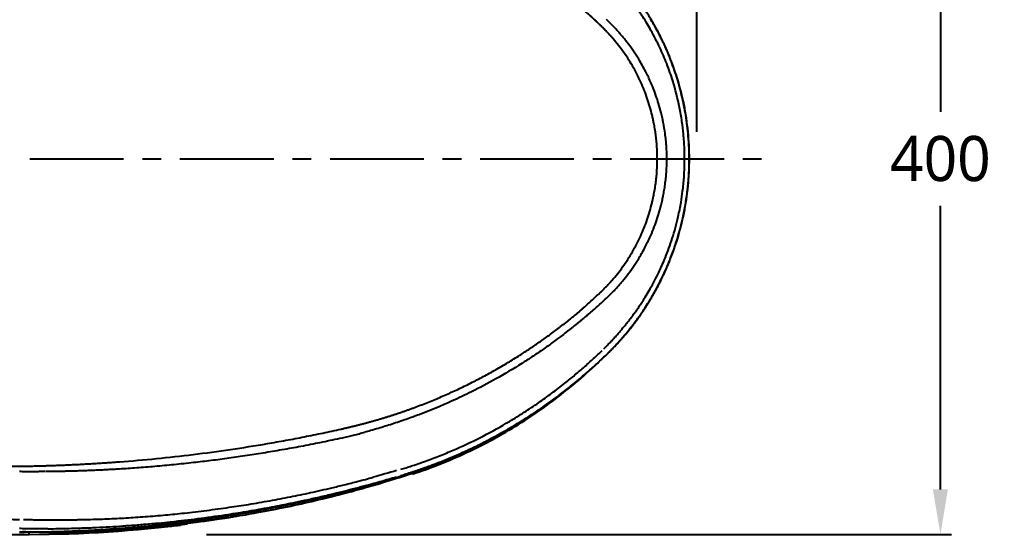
# Model space of a CAD drawing. Extents: x -7692 to 9871, y -72 to 2456.
# Drawn here: x -3425 to -2907, y 1476 to 1750 of the extents above; entities that cross this region are included whole.
import ezdxf

# ---------------------------------------------------------------- set-up
doc = ezdxf.new("R2010")
doc.units = 0
doc.header["$LTSCALE"] = 20
doc.header["$MEASUREMENT"] = 0
doc.linetypes.add('CENTER', pattern=[2, 1.25, -0.25, 0.25, -0.25])
doc.layers.get('0').update_dxf_attribs({"linetype": 'CONTINUOUS'})
doc.layers.get('DEFPOINTS').update_dxf_attribs({"linetype": 'CONTINUOUS'})
doc.layers.add('CENTER', color=2, linetype='CENTER')
doc.styles.get("Standard").update_dxf_attribs({"font": 'NanumGothic.ttf'})
doc.dimstyles.get("Standard").update_dxf_attribs({"dimtxt": 2.7, "dimasz": 2.5, "dimexe": 1.5, "dimexo": 1.5, "dimgap": 1.5, "dimtad": 1, "dimdec": 0, "dimlfac": 10, "dimzin": 0, "dimdsep": 46, "dimtxsty": 'Standard', "dimcen": 0, "dimclrt": 2, "dimadec": 0, "dimazin": 0, "dimtfac": 1, "dimtdec": 0, "dimtmove": 0, "dimatfit": 3, "dimfxl": 0, "dimtolj": 1, "dimtzin": 0, "dimarcsym": 0})

# ---------------------------------------------------------------- blocks, each defined once
blk = doc.blocks.new('*D16')
at = {"color": 3, "lineweight": -2}
for p, q in [((-3719.23, 1868.66), (-3719.23, 1979.6)), ((-3064.18, 1690.11), (-3064.18, 1979.6)), ((-3699.23, 1974.6), (-3084.18, 1974.6))]:
    blk.add_line(p, q, dxfattribs=at)
at = {"color": 3}
for points in [[(-3699.23, 1977.94), (-3699.23, 1971.27), (-3719.23, 1974.6)], [(-3084.18, 1977.94), (-3084.18, 1971.27), (-3064.18, 1974.6)]]:
    blk.add_solid(points, dxfattribs=at)
at = {"layer": 'DEFPOINTS', "color": 0}
for p in [(-3064.18, 1974.6), (-3719.23, 1867.16), (-3064.18, 1688.61)]:
    blk.add_point(p, dxfattribs=at)
at = {"color": 2, "insert": (-3391.7, 1995.49), "char_height": 20, "attachment_point": 5}
blk.add_mtext('\\A1;655', dxfattribs=at)
blk = doc.blocks.new('*D18')
at = {"color": 3, "lineweight": -2}
for p, q in [((-3322.22, 1875.72), (-2928.42, 1875.72)), ((-2934.42, 1851.72), (-2934.42, 1700.7)), ((-2934.42, 1499.72), (-2934.42, 1650.74)), ((-3325.62, 1475.72), (-2928.42, 1475.72))]:
    blk.add_line(p, q, dxfattribs=at)
at = {"color": 3}
for points in [[(-2938.42, 1851.72), (-2930.42, 1851.72), (-2934.42, 1875.72)], [(-2938.42, 1499.72), (-2930.42, 1499.72), (-2934.42, 1475.72)]]:
    blk.add_solid(points, dxfattribs=at)
at = {"layer": 'DEFPOINTS', "color": 0}
for p in [(-3324.02, 1875.72), (-3327.42, 1475.72), (-2934.42, 1475.72)]:
    blk.add_point(p, dxfattribs=at)
at = {"color": 2, "insert": (-2934.42, 1675.72), "char_height": 24, "attachment_point": 5}
blk.add_mtext('\\A1;400', dxfattribs=at)

msp = doc.modelspace()

# ---------------------------------------------------------------- linework, layer by layer
for p, q in [((-3409.63, 1476.93), (-3400.89, 1476.9)), ((-3364.22, 1479.07), (-3363.9, 1478.49))]:
    msp.add_line(p, q)
at = {"flags": 128}
for points in [[(-3420.02, 1475.74), (-3420.02, 1475.87), (-3420.02, 1476.26), (-3420.02, 1476.91), (-3420.02, 1476.94)], [(-3360.89, 1479.32), (-3360.73, 1479.59), (-3360.64, 1480.02)]]:
    msp.add_lwpolyline(points, dxfattribs=at)
for centre, radius, start, end in [((-3296.65, 1757.25), 261.13, 287.8474, 301.176), ((-3423.66, 2173.88), 696.73, 269.86822, 286.42933), ((-3419.17, 2203.79), 725.1, 271.99119, 276.00867), ((-3338.45, 1482.71), 2.28, 334.3735, 359.714), ((-3419.74, 2111.48), 635.66, 269.97515, 277.59532)]:
    msp.add_arc(centre, radius, start, end)
for points, knots in [([(-3111.82, 1572.01), (-3111.53, 1572.29), (-3110.95, 1572.86), (-3110.09, 1573.73), (-3109.23, 1574.6), (-3108.39, 1575.47), (-3107.55, 1576.36), (-3106.72, 1577.24), (-3105.9, 1578.14), (-3105.09, 1579.04), (-3104.29, 1579.94), (-3103.5, 1580.85), (-3102.71, 1581.77), (-3101.94, 1582.69), (-3101.17, 1583.61), (-3100.41, 1584.54), (-3099.66, 1585.48), (-3098.92, 1586.42), (-3098.19, 1587.37), (-3097.46, 1588.32), (-3096.75, 1589.27), (-3096.05, 1590.23), (-3095.35, 1591.19), (-3094.66, 1592.16), (-3093.98, 1593.13), (-3092.16, 1595.78), (-3089.33, 1600.18), (-3085.71, 1606.46), (-3082.43, 1612.87), (-3078.48, 1621.65), (-3074.37, 1632.96), (-3070.81, 1646.98), (-3068.66, 1661.28), (-3067.94, 1675.72), (-3068.66, 1690.17), (-3070.81, 1704.46), (-3074.37, 1718.48), (-3078.48, 1729.8), (-3082.43, 1738.57), (-3085.71, 1744.98), (-3089.33, 1751.26), (-3092.34, 1755.94), (-3094.55, 1759.14), (-3095.83, 1760.92), (-3097.13, 1762.69), (-3098.47, 1764.44), (-3099.83, 1766.18), (-3101.23, 1767.9), (-3102.65, 1769.61), (-3104.1, 1771.29), (-3105.59, 1772.96), (-3107.1, 1774.61), (-3108.64, 1776.24), (-3110.21, 1777.85), (-3111.28, 1778.91), (-3111.82, 1779.44)], [0, 0, 0, 0, 0.005295, 0.010583, 0.015863, 0.021136, 0.026401, 0.031659, 0.036909, 0.042152, 0.047388, 0.052616, 0.057836, 0.06305, 0.068255, 0.073454, 0.078645, 0.083828, 0.089004, 0.094173, 0.099334, 0.104488, 0.109634, 0.114773, 0.119904, 0.125028, 0.15653, 0.187867, 0.219038, 0.250045, 0.312712, 0.375023, 0.437568, 0.500001, 0.562433, 0.624979, 0.687289, 0.749957, 0.780963, 0.812134, 0.843471, 0.874973, 0.884438, 0.893929, 0.903445, 0.912986, 0.922553, 0.932145, 0.941763, 0.951405, 0.961074, 0.970767, 0.980486, 0.99023, 1, 1, 1, 1]), ([(-3115.37, 1746.6), (-3115.74, 1746.95), (-3116.49, 1747.67), (-3117.62, 1748.73), (-3118.76, 1749.79), (-3119.91, 1750.84), (-3121.07, 1751.89), (-3122.24, 1752.93), (-3123.41, 1753.97), (-3124.86, 1755.25), (-3126.6, 1756.74), (-3128.63, 1758.45), (-3130.68, 1760.14), (-3132.74, 1761.81), (-3134.13, 1762.91), (-3134.83, 1763.46)], [0, 0, 0, 0, 0.0600672, 0.1202701, 0.1806111, 0.2410924, 0.3017163, 0.362485, 0.4234008, 0.4844659, 0.5874198, 0.6904398, 0.7935362, 0.8967195, 1, 1, 1, 1]), ([(-3097.26, 1593.88), (-3097.03, 1594.2), (-3096.56, 1594.84), (-3095.88, 1595.82), (-3095.21, 1596.79), (-3094.54, 1597.78), (-3093.88, 1598.76), (-3092.77, 1600.46), (-3091.14, 1603.05), (-3088.14, 1608.14), (-3084.61, 1614.85), (-3080.65, 1623.77), (-3077.05, 1633.68), (-3074.35, 1643.59), (-3072.69, 1652.03), (-3071.67, 1659.01), (-3070.99, 1665.93), (-3070.66, 1673.51), (-3070.75, 1681.18), (-3071.25, 1688.56), (-3072.12, 1695.88), (-3073.77, 1705.43), (-3076, 1714.14), (-3078.55, 1721.83), (-3080.75, 1727.79), (-3084, 1735.33), (-3087.61, 1742.34), (-3090.74, 1747.72), (-3092.55, 1750.64), (-3094.04, 1752.92), (-3095.09, 1754.48), (-3096.16, 1756.03), (-3096.89, 1757.05), (-3097.26, 1757.56)], [0, 0, 0, 0, 0.006789, 0.013578, 0.020369, 0.027162, 0.033958, 0.040758, 0.062014, 0.086346, 0.142132, 0.192064, 0.253649, 0.322746, 0.36805, 0.401158, 0.443638, 0.487235, 0.531263, 0.575004, 0.614094, 0.657721, 0.741073, 0.767946, 0.796731, 0.850029, 0.908741, 0.931758, 0.956915, 0.967698, 0.978471, 0.989237, 1, 1, 1, 1]), ([(-3115.37, 1604.85), (-3115.14, 1605.06), (-3114.69, 1605.5), (-3114.02, 1606.17), (-3113.35, 1606.84), (-3112.69, 1607.51), (-3112.04, 1608.2), (-3111.39, 1608.89), (-3110.75, 1609.58), (-3110.12, 1610.28), (-3108.68, 1611.9), (-3106.52, 1614.5), (-3103.7, 1618.22), (-3101.04, 1622.11), (-3098.53, 1626.2), (-3096.22, 1630.41), (-3093.47, 1636.08), (-3090.56, 1643.34), (-3088.63, 1649.95), (-3087.63, 1654.28), (-3087.13, 1656.66), (-3086.61, 1659.5), (-3086.13, 1662.73), (-3085.76, 1665.91), (-3085.49, 1669.1), (-3085.32, 1672.36), (-3085.25, 1676.81), (-3085.39, 1681.19), (-3085.75, 1685.47), (-3086.11, 1688.57), (-3086.56, 1691.68), (-3087.06, 1694.44), (-3087.56, 1696.85), (-3088.57, 1701.27), (-3090.5, 1707.94), (-3093.41, 1715.23), (-3096.18, 1720.95), (-3098.51, 1725.21), (-3101.05, 1729.35), (-3103.74, 1733.28), (-3106.58, 1737.02), (-3108.91, 1739.81), (-3110.69, 1741.79), (-3111.82, 1743.03), (-3112.99, 1744.24), (-3114.17, 1745.43), (-3114.97, 1746.21), (-3115.37, 1746.6)], [0, 0, 0, 0, 0.005997, 0.011993, 0.017987, 0.02398, 0.029973, 0.035967, 0.041962, 0.047958, 0.053956, 0.083103, 0.112207, 0.142421, 0.172699, 0.203082, 0.233443, 0.292137, 0.351019, 0.363631, 0.376293, 0.397198, 0.418225, 0.438064, 0.457781, 0.478738, 0.499949, 0.54199, 0.561532, 0.581239, 0.601123, 0.620891, 0.634334, 0.647782, 0.706749, 0.765541, 0.796298, 0.827102, 0.857739, 0.888335, 0.917535, 0.946803, 0.957444, 0.968081, 0.978717, 0.989356, 1, 1, 1, 1]), ([(-3112.44, 1601.51), (-3112.19, 1601.74), (-3111.69, 1602.21), (-3110.95, 1602.93), (-3110.21, 1603.66), (-3109.47, 1604.41), (-3108.73, 1605.16), (-3107.99, 1605.94), (-3107.26, 1606.72), (-3106.53, 1607.52), (-3105.8, 1608.34), (-3105.08, 1609.17), (-3104.35, 1610.01), (-3103.64, 1610.86), (-3102.92, 1611.73), (-3102.21, 1612.62), (-3101.51, 1613.52), (-3100.81, 1614.43), (-3099.36, 1616.38), (-3097.21, 1619.44), (-3094.17, 1624.28), (-3091.73, 1628.71), (-3089.52, 1633.23), (-3087.8, 1637.15), (-3086.08, 1641.64), (-3084.55, 1646.27), (-3083.42, 1650.36), (-3082.62, 1653.77), (-3082.07, 1656.42), (-3081.58, 1659.13), (-3081.11, 1662.26), (-3080.73, 1665.47), (-3080.34, 1670.01), (-3080.14, 1675.71), (-3080.33, 1681.39), (-3080.72, 1685.9), (-3081.2, 1690.01), (-3081.84, 1693.87), (-3082.58, 1697.5), (-3083.37, 1700.89), (-3084.49, 1704.97), (-3086.01, 1709.61), (-3087.72, 1714.11), (-3089.44, 1718.04), (-3091.67, 1722.62), (-3094.14, 1727.13), (-3097.24, 1732.05), (-3099.61, 1735.41), (-3101.48, 1737.89), (-3102.81, 1739.57), (-3104.15, 1741.21), (-3105.51, 1742.79), (-3106.88, 1744.32), (-3108.26, 1745.79), (-3109.64, 1747.22), (-3111.03, 1748.6), (-3111.97, 1749.49), (-3112.44, 1749.94)], [0, 0, 0, 0, 0.006185, 0.01242, 0.018704, 0.025038, 0.031421, 0.037853, 0.044336, 0.050867, 0.057448, 0.064079, 0.07076, 0.07749, 0.08427, 0.0911, 0.097979, 0.104908, 0.111887, 0.141926, 0.172296, 0.215016, 0.233002, 0.263082, 0.292059, 0.319622, 0.350756, 0.368495, 0.382668, 0.399406, 0.418042, 0.439645, 0.457676, 0.499951, 0.542106, 0.559951, 0.58143, 0.616441, 0.630374, 0.648048, 0.679192, 0.706502, 0.735821, 0.765986, 0.783817, 0.827509, 0.858693, 0.888657, 0.901777, 0.914709, 0.927455, 0.940012, 0.952383, 0.964567, 0.976565, 0.988376, 1, 1, 1, 1]), ([(-3089.81, 1599.68), (-3089.58, 1600.04), (-3088.36, 1601.97), (-3086.42, 1605.4), (-3084.1, 1609.75), (-3082.1, 1613.85), (-3080.25, 1617.91), (-3078.38, 1622.41), (-3076.51, 1627.38), (-3074.71, 1632.83), (-3073.07, 1638.52), (-3071.56, 1644.72), (-3070.22, 1651.57), (-3069.18, 1658.87), (-3068.51, 1666.23), (-3068.15, 1675.31), (-3068.45, 1685.79), (-3069.74, 1697.35), (-3071.77, 1707.99), (-3074.42, 1717.95), (-3076.92, 1725.24), (-3078.8, 1730.01), (-3079.84, 1732.52), (-3080.9, 1734.96), (-3081.98, 1737.31), (-3083.07, 1739.6), (-3084.29, 1742.03), (-3086.17, 1745.63), (-3087.84, 1748.41), (-3088.96, 1750.29)], [0, 0, 0, 0, 0.008108, 0.043289, 0.074515, 0.101563, 0.129695, 0.15891, 0.194007, 0.23024, 0.267609, 0.306114, 0.350989, 0.399789, 0.445628, 0.491056, 0.57173, 0.644009, 0.711037, 0.77672, 0.839216, 0.856752, 0.8739, 0.890658, 0.907028, 0.923008, 0.9386, 0.958559, 1, 1, 1, 1]), ([(-3134.83, 1587.98), (-3134.39, 1588.33), (-3133.52, 1589.01), (-3132.23, 1590.05), (-3130.94, 1591.09), (-3129.65, 1592.15), (-3128.38, 1593.21), (-3127.11, 1594.28), (-3125.85, 1595.35), (-3124.22, 1596.76), (-3122.23, 1598.5), (-3119.91, 1600.6), (-3117.62, 1602.71), (-3116.12, 1604.13), (-3115.37, 1604.85)], [0, 0, 0, 0, 0.064567, 0.129099, 0.193598, 0.258065, 0.322505, 0.386919, 0.45131, 0.51568, 0.637602, 0.758951, 0.879744, 1, 1, 1, 1]), ([(-3132.38, 1584.53), (-3131.93, 1584.89), (-3131.03, 1585.59), (-3129.7, 1586.66), (-3128.37, 1587.72), (-3127.06, 1588.79), (-3125.76, 1589.86), (-3124.47, 1590.93), (-3123.2, 1592), (-3121.51, 1593.43), (-3119.45, 1595.21), (-3117.04, 1597.34), (-3114.7, 1599.43), (-3113.19, 1600.82), (-3112.44, 1601.51)], [0, 0, 0, 0, 0.065504, 0.130699, 0.195586, 0.260165, 0.324437, 0.388402, 0.452062, 0.515417, 0.641397, 0.764151, 0.883685, 1, 1, 1, 1]), ([(-3094.87, 1591.99), (-3093.89, 1593.4), (-3092.14, 1595.91), (-3090.52, 1598.52), (-3089.81, 1599.68)], [0, 0, 0, 0, 0.557878, 1, 1, 1, 1]), ([(-3113.84, 1574.56), (-3113.55, 1574.85), (-3112.96, 1575.43), (-3112.1, 1576.3), (-3111.25, 1577.17), (-3110.42, 1578.03), (-3109.61, 1578.89), (-3108.82, 1579.74), (-3108.04, 1580.59), (-3107.27, 1581.44), (-3106.52, 1582.28), (-3105.79, 1583.12), (-3104.87, 1584.19), (-3103.75, 1585.51), (-3102.45, 1587.1), (-3101.14, 1588.73), (-3099.84, 1590.4), (-3098.54, 1592.12), (-3097.69, 1593.29), (-3097.26, 1593.88)], [0, 0, 0, 0, 0.0486696, 0.0967577, 0.1442705, 0.191214, 0.237594, 0.283416, 0.3286853, 0.373407, 0.4175861, 0.4612274, 0.5043354, 0.5838152, 0.6645007, 0.7464237, 0.8296204, 0.914131, 1, 1, 1, 1]), ([(-3111.87, 1572.06), (-3111.57, 1572.35), (-3110.98, 1572.93), (-3110.11, 1573.8), (-3109.26, 1574.67), (-3108.41, 1575.55), (-3107.58, 1576.42), (-3106.77, 1577.3), (-3105.97, 1578.17), (-3105.18, 1579.05), (-3104.4, 1579.92), (-3103.64, 1580.79), (-3102.89, 1581.67), (-3102.15, 1582.54), (-3101.43, 1583.41), (-3100.72, 1584.28), (-3100.02, 1585.14), (-3099.33, 1586.01), (-3098.66, 1586.87), (-3098, 1587.73), (-3097.35, 1588.59), (-3096.71, 1589.44), (-3096.08, 1590.29), (-3095.47, 1591.14), (-3095.07, 1591.71), (-3094.87, 1591.99)], [0, 0, 0, 0, 0.047392, 0.094429, 0.141112, 0.18744, 0.233412, 0.279028, 0.324289, 0.369193, 0.413741, 0.457933, 0.501768, 0.545248, 0.58837, 0.631137, 0.673547, 0.7156, 0.757298, 0.798639, 0.839624, 0.880253, 0.920525, 0.960441, 1, 1, 1, 1]), ([(-3242.07, 1534.73), (-3241.5, 1534.88), (-3240.35, 1535.18), (-3238.63, 1535.65), (-3236.92, 1536.13), (-3235.21, 1536.62), (-3233.5, 1537.12), (-3231.8, 1537.62), (-3230.11, 1538.14), (-3228.41, 1538.67), (-3226.72, 1539.2), (-3225.04, 1539.75), (-3223.36, 1540.3), (-3221.69, 1540.87), (-3220.01, 1541.45), (-3218.35, 1542.03), (-3216.68, 1542.63), (-3215.03, 1543.23), (-3211.57, 1544.52), (-3206.34, 1546.56), (-3199.38, 1549.48), (-3192.47, 1552.59), (-3185.63, 1555.88), (-3178.88, 1559.34), (-3172.24, 1562.96), (-3165.71, 1566.74), (-3160.49, 1569.95), (-3156.51, 1572.49), (-3153.73, 1574.31), (-3150.98, 1576.16), (-3148.24, 1578.05), (-3145.52, 1579.97), (-3142.82, 1581.92), (-3140.13, 1583.91), (-3137.47, 1585.92), (-3135.71, 1587.3), (-3134.83, 1587.98)], [0, 0, 0, 0, 0.014895, 0.029773, 0.044636, 0.059482, 0.074314, 0.089131, 0.103933, 0.118723, 0.133499, 0.148262, 0.163014, 0.177754, 0.192484, 0.207202, 0.221911, 0.236611, 0.251302, 0.313958, 0.376708, 0.439593, 0.502654, 0.565523, 0.628122, 0.690491, 0.752673, 0.780074, 0.807487, 0.834914, 0.862361, 0.88983, 0.917324, 0.944849, 0.972406, 1, 1, 1, 1]), ([(-3132.38, 1584.53), (-3132.87, 1584.15), (-3134.3, 1583.04), (-3137.13, 1580.87), (-3141.34, 1577.75), (-3146.48, 1574.09), (-3152.03, 1570.34), (-3160.22, 1565.04), (-3170.85, 1558.71), (-3183.27, 1552.15), (-3196.87, 1545.68), (-3208.53, 1540.85), (-3219.29, 1536.92), (-3225.32, 1534.89), (-3230.28, 1533.33), (-3234.12, 1532.18), (-3237.76, 1531.15), (-3240.2, 1530.48), (-3241.22, 1530.19)], [0, 0, 0, 0, 0.015274, 0.044171, 0.086697, 0.142856, 0.197979, 0.249999, 0.380946, 0.499998, 0.593327, 0.749994, 0.809552, 0.874998, 0.906624, 0.937498, 0.973766, 1, 1, 1, 1]), ([(-3222.05, 1507.13), (-3221.57, 1507.27), (-3220.59, 1507.57), (-3219.12, 1508.02), (-3217.64, 1508.49), (-3216.14, 1508.97), (-3214.62, 1509.47), (-3213.09, 1509.98), (-3211.55, 1510.51), (-3209.99, 1511.05), (-3208.41, 1511.61), (-3206.82, 1512.19), (-3205.22, 1512.78), (-3203.6, 1513.39), (-3201.96, 1514.02), (-3200.32, 1514.66), (-3198.66, 1515.32), (-3196.98, 1516.01), (-3195.3, 1516.71), (-3193.6, 1517.43), (-3191.89, 1518.17), (-3190.16, 1518.93), (-3188.43, 1519.7), (-3186.68, 1520.5), (-3184.92, 1521.32), (-3183.15, 1522.17), (-3181.36, 1523.03), (-3179.57, 1523.91), (-3177.77, 1524.82), (-3175.95, 1525.75), (-3174.13, 1526.7), (-3172.29, 1527.68), (-3170.45, 1528.68), (-3168.6, 1529.7), (-3166.74, 1530.75), (-3164.87, 1531.82), (-3159.48, 1534.96), (-3151.73, 1539.82), (-3142.8, 1546.02), (-3136.92, 1550.4), (-3132.99, 1553.47), (-3130.04, 1555.83), (-3127.19, 1558.19), (-3124.46, 1560.5), (-3121.86, 1562.76), (-3119.39, 1564.97), (-3117.05, 1567.12), (-3114.82, 1569.2), (-3113.39, 1570.59), (-3112.69, 1571.26)], [0, 0, 0, 0, 0.011972, 0.024091, 0.036357, 0.04877, 0.061331, 0.074038, 0.086893, 0.099894, 0.113043, 0.126339, 0.139781, 0.153371, 0.167109, 0.180993, 0.195024, 0.209202, 0.223528, 0.238001, 0.25262, 0.267387, 0.282301, 0.297362, 0.31257, 0.327924, 0.343426, 0.359075, 0.374871, 0.390814, 0.406903, 0.42314, 0.439523, 0.456054, 0.472731, 0.489556, 0.506527, 0.618756, 0.703402, 0.760464, 0.789942, 0.819779, 0.848594, 0.876385, 0.903153, 0.928899, 0.953622, 0.977322, 1, 1, 1, 1]), ([(-3221.98, 1506.89), (-3221.45, 1507.05), (-3220.4, 1507.37), (-3218.82, 1507.86), (-3217.25, 1508.36), (-3215.69, 1508.87), (-3214.13, 1509.39), (-3212.58, 1509.92), (-3211.04, 1510.45), (-3209.5, 1510.99), (-3207.97, 1511.54), (-3206.45, 1512.1), (-3204.94, 1512.67), (-3203.43, 1513.24), (-3201.93, 1513.82), (-3200.44, 1514.41), (-3198.95, 1515), (-3197.47, 1515.61), (-3196, 1516.22), (-3194.54, 1516.84), (-3193.08, 1517.46), (-3189.61, 1518.97), (-3184.19, 1521.45), (-3176.91, 1525.05), (-3169.81, 1528.84), (-3162.82, 1532.84), (-3155.93, 1537.05), (-3149.16, 1541.49), (-3142.56, 1546.09), (-3137.4, 1549.93), (-3133.59, 1552.89), (-3131.05, 1554.91), (-3128.55, 1556.96), (-3126.07, 1559.03), (-3123.62, 1561.13), (-3121.2, 1563.25), (-3118.81, 1565.4), (-3116.45, 1567.58), (-3114.11, 1569.78), (-3112.58, 1571.26), (-3111.82, 1572.01)], [0, 0, 0, 0, 0.012828, 0.025626, 0.038392, 0.051127, 0.063832, 0.076505, 0.089147, 0.101759, 0.114339, 0.126889, 0.139407, 0.151895, 0.164351, 0.176777, 0.189171, 0.201534, 0.213867, 0.226168, 0.238439, 0.250678, 0.314057, 0.376887, 0.439167, 0.500898, 0.563926, 0.626563, 0.688811, 0.750669, 0.775798, 0.800883, 0.825925, 0.850923, 0.875878, 0.90079, 0.925657, 0.950482, 0.975263, 1, 1, 1, 1]), ([(-3221.95, 1510.45), (-3221.5, 1510.59), (-3220.58, 1510.87), (-3219.18, 1511.3), (-3217.76, 1511.75), (-3216.32, 1512.22), (-3212.69, 1513.42), (-3207.04, 1515.41), (-3199.55, 1518.31), (-3189.9, 1522.39), (-3177.99, 1528.06), (-3165.97, 1534.7), (-3156.2, 1540.74), (-3148.67, 1545.75), (-3141.48, 1550.9), (-3135.93, 1555.16), (-3131.87, 1558.43), (-3129.19, 1560.64), (-3126.59, 1562.85), (-3124.06, 1565.05), (-3121.6, 1567.25), (-3119.22, 1569.43), (-3116.91, 1571.6), (-3115.4, 1573.05), (-3114.65, 1573.77)], [0, 0, 0, 0, 0.01144, 0.023136, 0.035087, 0.047293, 0.059754, 0.126886, 0.191105, 0.252501, 0.37783, 0.506279, 0.579686, 0.651397, 0.721418, 0.78976, 0.817745, 0.845233, 0.872232, 0.898744, 0.924774, 0.950325, 0.975399, 1, 1, 1, 1]), ([(-3215.82, 1507.86), (-3210.93, 1509.56), (-3201.14, 1512.97), (-3186.83, 1519.2), (-3172.83, 1526.24), (-3159.21, 1534.18), (-3146.03, 1542.94), (-3133.39, 1552.6), (-3124.43, 1560.06), (-3119.9, 1564.5), (-3119.18, 1565.21)], [0, 0, 0, 0, 0.1369544, 0.274597, 0.4129285, 0.5519484, 0.691657, 0.832054, 0.9731397, 1, 1, 1, 1]), ([(-3215.96, 1508.31), (-3213.93, 1508.99), (-3210.04, 1510.29), (-3204.51, 1512.34), (-3199.51, 1514.3), (-3195.02, 1516.16), (-3191.05, 1517.9), (-3187.24, 1519.63), (-3183.16, 1521.57), (-3178.62, 1523.83), (-3173.78, 1526.36), (-3168.88, 1529.06), (-3163.92, 1531.94), (-3157.77, 1535.69), (-3150.42, 1540.51), (-3143.83, 1545.1), (-3140.14, 1547.98), (-3139.21, 1548.71)], [0, 0, 0, 0, 0.073646, 0.141325, 0.203022, 0.258727, 0.308436, 0.352152, 0.402911, 0.464008, 0.526662, 0.590875, 0.656646, 0.723974, 0.838801, 0.959297, 1, 1, 1, 1]), ([(-3253.8, 1531.88), (-3253.24, 1532.01), (-3252.12, 1532.26), (-3250.44, 1532.65), (-3248.76, 1533.05), (-3247.08, 1533.45), (-3245.41, 1533.87), (-3243.74, 1534.29), (-3242.63, 1534.58), (-3242.07, 1534.73)], [0, 0, 0, 0, 0.143112, 0.286132, 0.429065, 0.571913, 0.714683, 0.857377, 1, 1, 1, 1]), ([(-3410.96, 1512.39), (-3410.02, 1512.42), (-3408.14, 1512.47), (-3405.33, 1512.57), (-3402.53, 1512.68), (-3399.73, 1512.8), (-3396.93, 1512.93), (-3394.14, 1513.06), (-3391.35, 1513.2), (-3388.57, 1513.35), (-3385.79, 1513.51), (-3383.01, 1513.68), (-3380.24, 1513.86), (-3377.48, 1514.05), (-3374.71, 1514.24), (-3366.31, 1514.86), (-3352.27, 1516.08), (-3332.54, 1518.27), (-3312.82, 1520.92), (-3298.02, 1523.28), (-3288.19, 1525), (-3283.26, 1525.89), (-3278.34, 1526.81), (-3273.42, 1527.77), (-3268.51, 1528.75), (-3263.61, 1529.76), (-3258.7, 1530.8), (-3255.44, 1531.52), (-3253.8, 1531.88)], [0, 0, 0, 0, 0.017984, 0.035932, 0.053846, 0.071726, 0.089572, 0.107383, 0.12516, 0.142904, 0.160614, 0.178291, 0.195934, 0.213544, 0.231121, 0.248665, 0.37403, 0.498851, 0.624672, 0.749606, 0.780954, 0.812286, 0.843603, 0.874906, 0.906196, 0.937474, 0.968742, 1, 1, 1, 1]), ([(-3253.13, 1527.28), (-3252.63, 1527.39), (-3251.63, 1527.62), (-3250.13, 1527.96), (-3248.63, 1528.32), (-3247.14, 1528.68), (-3245.66, 1529.04), (-3244.17, 1529.42), (-3242.7, 1529.8), (-3241.71, 1530.06), (-3241.22, 1530.19)], [0, 0, 0, 0, 0.125977, 0.251672, 0.377086, 0.502221, 0.627078, 0.75166, 0.875967, 1, 1, 1, 1]), ([(-3411.04, 1509.41), (-3410.17, 1509.41), (-3408.42, 1509.43), (-3405.79, 1509.46), (-3403.12, 1509.5), (-3400.43, 1509.56), (-3397.7, 1509.62), (-3394.95, 1509.7), (-3392.17, 1509.79), (-3389.37, 1509.88), (-3386.53, 1509.99), (-3383.67, 1510.12), (-3380.78, 1510.25), (-3377.86, 1510.4), (-3374.91, 1510.56), (-3369.86, 1510.86), (-3362.56, 1511.34), (-3352.88, 1512.11), (-3342.78, 1513.04), (-3334.36, 1513.94), (-3327.74, 1514.7), (-3323.05, 1515.28), (-3318.32, 1515.88), (-3313.54, 1516.53), (-3308.73, 1517.2), (-3303.87, 1517.92), (-3298.98, 1518.67), (-3294.04, 1519.46), (-3289.06, 1520.29), (-3284.04, 1521.17), (-3278.99, 1522.08), (-3273.89, 1523.03), (-3268.75, 1524.02), (-3263.58, 1525.06), (-3258.37, 1526.15), (-3254.88, 1526.9), (-3253.13, 1527.28)], [0, 0, 0, 0, 0.016629, 0.033429, 0.0504, 0.067542, 0.084855, 0.102339, 0.119993, 0.137819, 0.155816, 0.173983, 0.192321, 0.21083, 0.22951, 0.24836, 0.306945, 0.368167, 0.432026, 0.498524, 0.527891, 0.557522, 0.587417, 0.617574, 0.647996, 0.678681, 0.70963, 0.740843, 0.772319, 0.804058, 0.83606, 0.868324, 0.90085, 0.933639, 0.966689, 1, 1, 1, 1]), ([(-3476.37, 1512.01), (-3475.89, 1512.01), (-3474.83, 1512.01), (-3473.14, 1512.01), (-3471.2, 1512.01), (-3468.56, 1512.02), (-3465.41, 1512.02), (-3460.13, 1512.02), (-3454.14, 1512.03), (-3447.99, 1512.04), (-3442.15, 1512.06), (-3436.81, 1512.08), (-3431.61, 1512.1), (-3428.05, 1512.12), (-3425.99, 1512.13), (-3425.11, 1512.14)], [0, 0, 0, 0, 0.0281252, 0.0608762, 0.0982532, 0.1402561, 0.2137856, 0.2808412, 0.4469589, 0.5628767, 0.6408228, 0.7891403, 0.8775372, 0.9478238, 1, 1, 1, 1]), ([(-3425.23, 1509.38), (-3424.75, 1509.37), (-3423.74, 1509.37), (-3422.12, 1509.36), (-3420.31, 1509.35), (-3418.19, 1509.35), (-3415.89, 1509.36), (-3413.53, 1509.38), (-3412.03, 1509.4), (-3411.3, 1509.4)], [0, 0, 0, 0, 0.101172, 0.216858, 0.347075, 0.491793, 0.673172, 0.842594, 1, 1, 1, 1]), ([(-3425.11, 1512.14), (-3424.44, 1512.14), (-3423.27, 1512.15), (-3420.94, 1512.17), (-3418.14, 1512.2), (-3415.25, 1512.27), (-3412.94, 1512.33), (-3411.78, 1512.36), (-3411.2, 1512.38)], [0, 0, 0, 0, 0.145153, 0.25011, 0.499928, 0.749787, 0.874837, 1, 1, 1, 1]), ([(-3336.4, 1481.72), (-3335.55, 1481.82), (-3333.85, 1482.03), (-3331.29, 1482.35), (-3328.74, 1482.67), (-3326.19, 1483.01), (-3323.64, 1483.36), (-3321.09, 1483.72), (-3318.55, 1484.1), (-3316, 1484.48), (-3313.46, 1484.87), (-3307.63, 1485.79), (-3297.29, 1487.56), (-3282.83, 1490.38), (-3267.03, 1493.88), (-3254.61, 1496.97), (-3245.3, 1499.47), (-3239.68, 1501.04), (-3234.41, 1502.57), (-3229.46, 1504.04), (-3224.85, 1505.46), (-3220.57, 1506.81), (-3217.83, 1507.7), (-3216.52, 1508.12)], [0, 0, 0, 0, 0.020936, 0.041871, 0.062805, 0.083739, 0.104674, 0.125609, 0.146543, 0.167477, 0.188409, 0.20934, 0.311582, 0.444314, 0.568735, 0.706404, 0.756536, 0.803939, 0.848613, 0.890556, 0.929769, 0.966251, 1, 1, 1, 1]), ([(-3216.52, 1508.12), (-3216.5, 1508.17), (-3216.46, 1508.26), (-3216.46, 1508.47), (-3216.49, 1508.7), (-3216.5, 1508.73)], [0, 0, 0, 0, 0.429289, 0.94772, 1, 1, 1, 1]), ([(-3215.96, 1508.3), (-3216.01, 1508.29), (-3216.1, 1508.26), (-3216.21, 1508.22), (-3216.31, 1508.19), (-3216.38, 1508.17), (-3216.45, 1508.14), (-3216.5, 1508.13), (-3216.52, 1508.12)], [0, 0, 0, 0, 0.249767, 0.499838, 0.608309, 0.749917, 0.905386, 1, 1, 1, 1]), ([(-3215.94, 1508.9), (-3215.94, 1508.9), (-3215.9, 1508.67), (-3215.9, 1508.46), (-3215.94, 1508.35), (-3215.96, 1508.31)], [0, 0, 0, 0, 0.017271, 0.54963, 1, 1, 1, 1]), ([(-3425.23, 1477.07), (-3424.33, 1477.07), (-3422.55, 1477.07), (-3419.88, 1477.08), (-3417.21, 1477.1), (-3414.55, 1477.13), (-3411.89, 1477.17), (-3409.23, 1477.22), (-3406.58, 1477.28), (-3403.94, 1477.35), (-3401.3, 1477.43), (-3398.66, 1477.52), (-3396.03, 1477.62), (-3393.41, 1477.73), (-3390.79, 1477.84), (-3388.17, 1477.97), (-3385.56, 1478.11), (-3382.95, 1478.26), (-3380.35, 1478.42), (-3377.75, 1478.58), (-3375.16, 1478.76), (-3372.58, 1478.94), (-3369.99, 1479.14), (-3367.42, 1479.34), (-3364.85, 1479.56), (-3362.28, 1479.78), (-3359.72, 1480.01), (-3357.16, 1480.25), (-3354.61, 1480.5), (-3352.07, 1480.76), (-3349.53, 1481.02), (-3347, 1481.3), (-3344.47, 1481.58), (-3341.94, 1481.88), (-3339.43, 1482.18), (-3336.91, 1482.49), (-3334.41, 1482.81), (-3331.91, 1483.14), (-3329.41, 1483.47), (-3326.92, 1483.82), (-3324.44, 1484.17), (-3320.97, 1484.67), (-3316.53, 1485.35), (-3311.13, 1486.21), (-3305.74, 1487.11), (-3300.36, 1488.06), (-3295, 1489.04), (-3289.67, 1490.07), (-3284.34, 1491.13), (-3279.04, 1492.23), (-3273.76, 1493.38), (-3268.49, 1494.56), (-3263.24, 1495.78), (-3258.02, 1497.03), (-3252.81, 1498.33), (-3247.62, 1499.66), (-3242.45, 1501.03), (-3237.3, 1502.44), (-3232.17, 1503.88), (-3227.07, 1505.36), (-3223.67, 1506.38), (-3221.98, 1506.89)], [0, 0, 0, 0, 0.0129911, 0.0259606, 0.0389085, 0.0518349, 0.0647398, 0.0776231, 0.0904848, 0.103325, 0.1161436, 0.1289406, 0.1417161, 0.1544701, 0.1672024, 0.1799133, 0.1926025, 0.2052702, 0.2179163, 0.2305409, 0.2431439, 0.2557254, 0.2682852, 0.2808236, 0.2933403, 0.3058355, 0.3183091, 0.3307612, 0.3431916, 0.3556006, 0.3679879, 0.3803537, 0.3926979, 0.4050206, 0.4173217, 0.4296012, 0.4418591, 0.4540955, 0.4663103, 0.4785035, 0.4906752, 0.5028253, 0.529434, 0.5559936, 0.5825041, 0.6089656, 0.635378, 0.6617414, 0.6880557, 0.7143209, 0.740537, 0.7667041, 0.7928221, 0.8188911, 0.844911, 0.8708818, 0.8968036, 0.9226763, 0.9484999, 0.9742745, 1, 1, 1, 1]), ([(-3407.88, 1483.58), (-3407.1, 1483.58), (-3405.56, 1483.57), (-3403.28, 1483.57), (-3401.04, 1483.57), (-3398.84, 1483.59), (-3396.69, 1483.61), (-3394.59, 1483.63), (-3392.53, 1483.67), (-3390.52, 1483.71), (-3385.83, 1483.81), (-3378.47, 1484.05), (-3368.38, 1484.55), (-3358.01, 1485.24), (-3347.68, 1486.11), (-3336.73, 1487.22), (-3325.44, 1488.54), (-3313.99, 1490.1), (-3302.76, 1491.82), (-3291.88, 1493.68), (-3280.87, 1495.77), (-3269.87, 1498.06), (-3261.43, 1499.97), (-3255.45, 1501.4), (-3252.04, 1502.23), (-3248.45, 1503.13), (-3244.7, 1504.09), (-3240.78, 1505.12), (-3238.1, 1505.84), (-3236.74, 1506.21)], [0, 0, 0, 0, 0.0138734, 0.0274604, 0.0407621, 0.0537798, 0.0665145, 0.0789673, 0.0911392, 0.1030313, 0.1146445, 0.1743901, 0.2332494, 0.2926039, 0.3566416, 0.4143727, 0.4843971, 0.5538583, 0.6141013, 0.6800954, 0.7433561, 0.8059629, 0.8717218, 0.8905761, 0.9104379, 0.9313089, 0.9531911, 0.9760871, 1, 1, 1, 1]), ([(-3393.98, 1479.15), (-3391.35, 1479.23), (-3384.02, 1479.45), (-3372.06, 1480.12), (-3358.1, 1481.16), (-3344.17, 1482.5), (-3330.01, 1484.16), (-3316.76, 1486), (-3304.51, 1487.94), (-3293.45, 1489.89), (-3282.05, 1492.09), (-3271.77, 1494.26), (-3262.69, 1496.32), (-3255.64, 1498), (-3249.15, 1499.62), (-3243.07, 1501.2), (-3239.01, 1502.3), (-3236.97, 1502.85)], [0, 0, 0, 0, 0.050851, 0.141893, 0.23005, 0.318676, 0.408174, 0.50031, 0.571132, 0.641295, 0.710809, 0.78793, 0.837053, 0.883817, 0.922298, 0.961025, 1, 1, 1, 1]), ([(-3236.97, 1502.85), (-3236.26, 1503.05), (-3234.83, 1503.44), (-3232.7, 1504.04), (-3230.59, 1504.64), (-3228.49, 1505.24), (-3226.4, 1505.84), (-3225.01, 1506.25), (-3224.32, 1506.46)], [0, 0, 0, 0, 0.169159, 0.337321, 0.504485, 0.670654, 0.835825, 1, 1, 1, 1]), ([(-3476.85, 1484.38), (-3476.26, 1484.37), (-3475.08, 1484.37), (-3473.33, 1484.36), (-3471.57, 1484.34), (-3469.82, 1484.33), (-3468.07, 1484.32), (-3466.32, 1484.31), (-3464.58, 1484.29), (-3462.84, 1484.28), (-3461.1, 1484.26), (-3459.36, 1484.24), (-3457.63, 1484.22), (-3455.89, 1484.21), (-3454.15, 1484.19), (-3452.42, 1484.17), (-3450.44, 1484.14), (-3448.2, 1484.11), (-3445.67, 1484.08), (-3443.03, 1484.04), (-3440.31, 1484), (-3437.49, 1483.96), (-3434.56, 1483.91), (-3431.54, 1483.86), (-3428.42, 1483.81), (-3426.3, 1483.77), (-3425.23, 1483.75)], [0, 0, 0, 0, 0.033573, 0.067095, 0.100574, 0.134018, 0.167433, 0.200829, 0.234213, 0.267593, 0.300977, 0.334372, 0.367786, 0.401228, 0.434705, 0.468225, 0.501796, 0.549156, 0.598394, 0.64955, 0.702674, 0.757819, 0.815048, 0.874433, 0.936053, 1, 1, 1, 1]), ([(-3423.13, 1483.71), (-3422.62, 1483.7), (-3421.59, 1483.69), (-3420.03, 1483.66), (-3418.47, 1483.64), (-3416.89, 1483.62), (-3415.47, 1483.61), (-3413.69, 1483.6), (-3411.74, 1483.59), (-3409.63, 1483.58), (-3408.41, 1483.58), (-3407.88, 1483.58)], [0, 0, 0, 0, 0.0999141, 0.2012135, 0.3035452, 0.4065543, 0.5098841, 0.5827924, 0.7571417, 0.8945919, 1, 1, 1, 1]), ([(-3338.88, 1482.4), (-3338.91, 1482.13), (-3338.95, 1481.59), (-3339.06, 1481.47), (-3339.11, 1481.41)], [0, 0, 0, 0, 0.482575, 1, 1, 1, 1]), ([(-3410.18, 1478.82), (-3410.66, 1478.81), (-3411.64, 1478.81), (-3413.11, 1478.8), (-3414.61, 1478.8), (-3416.13, 1478.8), (-3417.78, 1478.8), (-3419.55, 1478.81), (-3421.45, 1478.83), (-3423.34, 1478.84), (-3424.6, 1478.86), (-3425.23, 1478.87)], [0, 0, 0, 0, 0.097149, 0.195717, 0.295708, 0.397124, 0.499967, 0.625191, 0.750064, 0.876567, 1, 1, 1, 1]), ([(-3410.18, 1478.82), (-3406.36, 1478.85), (-3400.97, 1478.9), (-3395.56, 1479.09), (-3393.98, 1479.15)], [0, 0, 0, 0, 0.709449, 1, 1, 1, 1]), ([(-3400.89, 1476.9), (-3400.76, 1476.9), (-3400.51, 1476.9), (-3400.12, 1476.9), (-3399.74, 1476.9), (-3399.35, 1476.91), (-3398.96, 1476.91), (-3398.56, 1476.91), (-3398.16, 1476.92), (-3397.76, 1476.92), (-3397.36, 1476.93), (-3396.82, 1476.94), (-3396.13, 1476.95), (-3395.31, 1476.96), (-3394.48, 1476.98), (-3393.65, 1477), (-3393.1, 1477.02), (-3392.82, 1477.02)], [0, 0, 0, 0, 0.05011, 0.100132, 0.150091, 0.20001, 0.249913, 0.299824, 0.349766, 0.399763, 0.449838, 0.500015, 0.60085, 0.701078, 0.800887, 0.900465, 1, 1, 1, 1]), ([(-3393.72, 1477.71), (-3391.52, 1477.74), (-3381.68, 1477.87), (-3371.85, 1478.54), (-3364.22, 1479.07)], [0, 0, 0, 0, 0.223536, 1, 1, 1, 1]), ([(-3392.82, 1477.02), (-3392.04, 1477.04), (-3390.46, 1477.09), (-3388.05, 1477.17), (-3385.59, 1477.26), (-3383.07, 1477.36), (-3380.5, 1477.48), (-3377.86, 1477.61), (-3375.18, 1477.75), (-3372.44, 1477.91), (-3369.64, 1478.09), (-3366.79, 1478.28), (-3364.87, 1478.42), (-3363.9, 1478.49)], [0, 0, 0, 0, 0.0811505, 0.1642554, 0.2493144, 0.3363269, 0.4252921, 0.5162088, 0.6090757, 0.7038907, 0.8006517, 0.8993559, 1, 1, 1, 1]), ([(-3363.97, 1479.74), (-3364, 1479.6), (-3364.06, 1479.19), (-3364.16, 1479.11), (-3364.22, 1479.07)], [0, 0, 0, 0, 0.345614, 1, 1, 1, 1]), ([(-3363.9, 1478.49), (-3363.07, 1478.56), (-3361.41, 1478.68), (-3358.92, 1478.88), (-3356.45, 1479.09), (-3353.99, 1479.3), (-3351.54, 1479.53), (-3349.1, 1479.76), (-3346.67, 1480.01), (-3344.25, 1480.26), (-3341.85, 1480.52), (-3340.25, 1480.7), (-3339.45, 1480.79)], [0, 0, 0, 0, 0.101871, 0.203325, 0.304364, 0.404988, 0.505195, 0.604987, 0.704364, 0.803325, 0.90187, 1, 1, 1, 1])]:
    msp.add_open_spline(points, degree=3, knots=knots)
for points, degree in [([(-3224.21, 1509.77), (-3228.38, 1508.54), (-3232.55, 1507.35), (-3236.74, 1506.21)], 3), ([(-3215.82, 1507.86), (-3215.86, 1508.01), (-3215.91, 1508.16), (-3215.96, 1508.3)], 3), ([(-3339.11, 1481.41), (-3338.21, 1481.51), (-3337.3, 1481.61), (-3336.4, 1481.72)], 3), ([(-3409.63, 1476.94), (-3423.65, 1477.1)], 1), ([(-3364.22, 1479.07), (-3363.11, 1479.15), (-3362, 1479.23), (-3360.89, 1479.32)], 3), ([(-3360.89, 1479.32), (-3353.62, 1479.89), (-3346.36, 1480.58), (-3339.11, 1481.41)], 3), ([(-3339.45, 1480.79), (-3339.34, 1481), (-3339.22, 1481.2), (-3339.11, 1481.41)], 3), ([(-3433.67, 1475.83), (-3425.22, 1475.74)], 1), ([(-3425.22, 1475.74), (-3423.49, 1475.74), (-3421.75, 1475.74), (-3420.02, 1475.74)], 3)]:
    msp.add_open_spline(points, degree=degree)
at = {"layer": 'CENTER', "color": 1, "linetype": 'CENTER', "ltscale": 2}
msp.add_line((-3739.69, 1675.72), (-3028.56, 1675.72), dxfattribs=at)

# ---------------------------------------------------------------- dimensions: what is measured, and where the dimension line sits
for base, p1, p2, angle, override, picture, middle in [((-3064.18, 1974.6), (-3719.23, 1867.16), (-3064.18, 1688.61), 180, {"dimtxt": 20, "dimasz": 20, "dimexe": 5, "dimgap": 10, "dimlfac": 1, "dimzin": 8, "dimclrd": 3, "dimclre": 3, "dimazin": 2}, '*D16', (-3391.7, 1995.49)), ((-2934.42, 1475.72), (-3324.02, 1875.72), (-3327.42, 1475.72), 90, {"dimscale": 1.2, "dimtxt": 20, "dimasz": 20, "dimexe": 5, "dimgap": 10, "dimtih": 1, "dimtoh": 1, "dimlfac": 1, "dimzin": 12, "dimclrd": 3, "dimclre": 3, "dimazin": 2, "dimarcsym": 1}, '*D18', (-2934.42, 1675.72))]:
    dim = msp.add_linear_dim(base=base, p1=p1, p2=p2, angle=angle, dimstyle='Standard', override=override)
    dim.commit()
    dim.dimension.update_dxf_attribs({"geometry": picture, "text_midpoint": middle})

doc.saveas('drawing.dxf')
